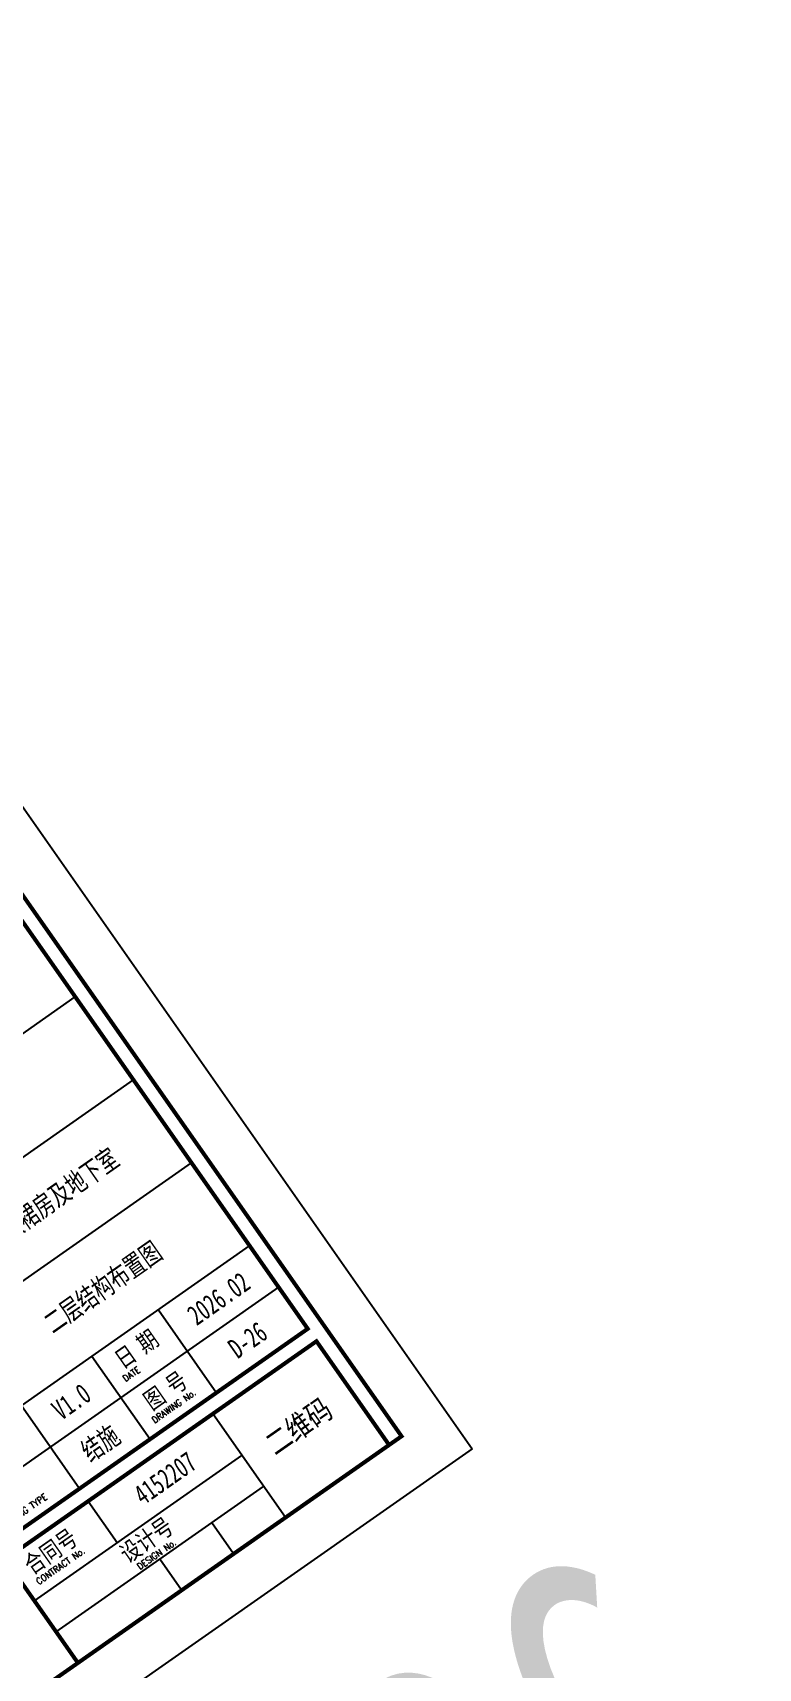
# Model space of a CAD drawing. Header units: millimetres. Extents: x 1089227 to 13101469, y 618865 to 10240562.
# Drawn here: x 2452996 to 2474482, y 4919632 to 4968060 of the extents above; entities that cross this region are included whole.
import ezdxf
from ezdxf.enums import TextEntityAlignment as Align

# ---------------------------------------------------------------- set-up
doc = ezdxf.new("R2010")
doc.units = ezdxf.units.MM
doc.header["$LTSCALE"] = 1000
doc.layers.get('0').update_dxf_attribs({"linetype": 'CONTINUOUS'})
doc.layers.add('S-TEXT', color=32, linetype='CONTINUOUS', lineweight=0)
for name, color, linetype in [('TK', 4, 'CONTINUOUS'), ('TK-TEXT', 7, 'CONTINUOUS'), ('VHBoundary', 4, 'CONTINUOUS')]:
    doc.layers.add(name, color=color, linetype=linetype)
doc.layers.add('TK-MEMO', color=8, linetype='CONTINUOUS', plot=False)
doc.styles.add('hzst', font='simsun.ttc', dxfattribs={"width": 0.7})
doc.styles.add('SADITK', font='sadixcsg.shx', dxfattribs={"bigfont": 'AllInOneBig.shx'})
doc.styles.add('SADITK-SX', font='simfang.ttf', dxfattribs={"width": 0.7})
doc.styles.add('SADITK-YW', font='romanc.shx', dxfattribs={"width": 0.7, "bigfont": 'AllInOneBig.shx'})

# ---------------------------------------------------------------- blocks, each defined once
blk = doc.blocks.new('template_31-施工图_A0_A0_1.0000_3fa9c08c64a9101061c9a26412af947e', base_point=(-1189, 0))
at = {"layer": 'TK'}
for p, q in [((1121, 150), (1121, 38)), ((1101, 118), (1176, 118)), ((1101, 98), (1176, 98)), ((1101, 78), (1176, 78)), ((1101, 58), (1176, 58)), ((1138, 58), (1138, 38)), ((1154, 58), (1154, 38)), ((1101, 48), (1176, 48)), ((1121, 35), (1121, 25)), ((1151, 10), (1151, 35)), ((1101, 25), (1151, 25)), ((1101, 17.5), (1151, 17.5)), ((1126, 10), (1126, 17.5)), ((1138.5, 10), (1138.5, 17.5))]:
    blk.add_line(p, q, dxfattribs=at)
blk.add_lwpolyline([(-1189, 841), (1189, 841), (1189, 0), (-1189, 0)], close=True, dxfattribs=at)
at = {"layer": 'TK', "const_width": 0.8}
blk.add_lwpolyline([(-1164, 831), (-1164, 10), (1179, 10), (1179, 831)], close=True, dxfattribs=at)
at = {"layer": 'TK', "color": 4, "const_width": 0.8}
for points in [[(1101, 38), (1176, 38), (1176, 150), (1101, 150)], [(1101, 35), (1176, 35), (1176, 10), (1101, 10)]]:
    blk.add_lwpolyline(points, close=True, dxfattribs=at)
at = {"layer": 'VHBoundary'}
blk.add_lwpolyline([(-1189, 841), (1189, 841), (1189, 0), (-1189, 0)], close=True, dxfattribs=at)
at = {"layer": 'TK', "style": 'SADITK'}
for s, p in [('日 期', (1146, 52)), ('图 号', (1146, 42)), ('设计号', (1126, 20))]:
    blk.add_text(s, height=4, dxfattribs=at).set_placement(p, align=Align.CENTER)
at = {"layer": 'TK', "style": 'SADITK-YW', "width": 0.9}
for s, p in [('DATE', (1140.5, 50)), ('DRAWING TYPE', (1103.5, 40)), ('DRAWING No.', (1140.5, 40)), ('CONTRACT No.', (1103.5, 27))]:
    blk.add_text(s, height=1.3, dxfattribs=at).set_placement(p)
at = {"layer": 'TK', "style": 'SADITK'}
blk.add_text('合同号', height=4, dxfattribs=at).set_placement((1103.5, 29))
at = {"layer": 'TK', "style": 'SADITK-YW', "width": 0.9}
blk.add_text('DESIGN No.', height=1.3, dxfattribs=at).set_placement((1126, 18), align=Align.CENTER)
at = {"layer": 'TK-MEMO', "style": 'SADITK'}
blk.add_text('二维码', height=5, dxfattribs=at).set_placement((1156.35, 20.59))
at = {"layer": 'TK-TEXT', "style": 'SADITK-SX', "width": 0.7}
for tag, p in [('市政会签', (-1176, 381.5)), ('园林会签', (-1176, 343.5)), ('幕墙会签', (-1176, 305.5)), ('装饰会签', (-1176, 267.5)), ('燃气会签', (-1176, 229.5)), ('暖通会签', (-1176, 191.5)), ('电气会签', (-1176, 153.5)), ('给排水会签', (-1176, 115.5)), ('结构会签', (-1176, 77.5)), ('建筑会签', (-1176, 39.5))]:
    blk.add_attdef(tag, text='', height=4, rotation=90, dxfattribs=at).set_placement(p, align=Align.MIDDLE_CENTER)
for tag, height, p in [('专业审定', 4, (1134.75, 268)), ('专业审核', 4, (1134.75, 248)), ('项目负责1', 4, (1134.75, 238)), ('项目负责2', 4, (1134.75, 228)), ('专业负责1', 4, (1134.75, 218)), ('专业负责2', 4, (1134.75, 208)), ('专业校对', 4, (1134.75, 198)), ('专业设计', 4, (1134.75, 188)), ('方案设计', 4, (1134.75, 178)), ('专业制图', 4, (1134.75, 168)), ('建设单位_001', 4, (1148.5, 140)), ('建设地点_001', 4, (1148.5, 124)), ('工程名称_001', 4, (1148.5, 106)), ('子项名称_001', 4, (1148.5, 86)), ('图纸名称_001', 4, (1148.5, 66)), ('版次', 4, (1129.5, 53)), ('日期', 4, (1165, 53)), ('图别', 4, (1129.5, 43)), ('图号', 4, (1165, 43)), ('合同号', 4, (1136, 30)), ('项目编号1', 2, (1114.06, 13.58)), ('阶段编号1', 2, (1132.25, 13.75)), ('子项编号1', 2, (1144.75, 13.75))]:
    blk.add_attdef(tag, text='', height=height, dxfattribs=at).set_placement(p, align=Align.MIDDLE_CENTER)

msp = doc.modelspace()

# ---------------------------------------------------------------- block references
ref = msp.add_blockref('template_31-施工图_A0_A0_1.0000_3fa9c08c64a9101061c9a26412af947e', (2173834.707, 4721512.406), dxfattribs=dict(xscale=150, yscale=150, zscale=150, rotation=35.00532206532363))
ref.add_attrib('图号', 'D-26', dxfattribs={"layer": 'TK-TEXT', "height": 600, "rotation": 35.0053221, "style": 'SADITK-SX', "width": 0.7}).set_placement((2459358.421, 4929352.299), align=Align.MIDDLE_CENTER)
ref.add_attrib('图别', '结施', dxfattribs={"layer": 'TK-TEXT', "height": 600, "rotation": 35.0053221, "style": 'SADITK-SX', "width": 0.7}).set_placement((2454996.721, 4926297.599), align=Align.MIDDLE_CENTER)
ref.add_attrib('合同号', '4152207', dxfattribs={"layer": 'TK-TEXT', "height": 600, "rotation": 35.0053221, "style": 'SADITK-SX', "width": 0.7}).set_placement((2456913.964, 4925259.668), align=Align.MIDDLE_CENTER)
ref.add_attrib('版次', 'V1.0', dxfattribs={"layer": 'TK-TEXT', "height": 600, "rotation": 35.0053221, "style": 'SADITK-SX', "width": 0.7}).set_placement((2454136.242, 4927526.248), align=Align.MIDDLE_CENTER)
ref.add_attrib('日期', '2026.02', dxfattribs={"layer": 'TK-TEXT', "height": 600, "rotation": 35.0053221, "style": 'SADITK-SX', "width": 0.7}).set_placement((2458497.943, 4930580.947), align=Align.MIDDLE_CENTER)
ref.add_attrib('子项名称_001', '04地块裙房及地下室', (2451387.094, 4931627.377), dxfattribs={"layer": 'TK-TEXT', "height": 600, "rotation": 35.0053221, "style": 'SADITK-SX', "width": 0.7})
ref.add_attrib('图纸名称_001', '二层结构布置图', (2453598.526, 4929521.954), dxfattribs={"layer": 'TK-TEXT', "height": 600, "rotation": 35.0053221, "style": 'SADITK-SX', "width": 0.7})

# ---------------------------------------------------------------- texts
at = {"layer": 'S-TEXT', "linetype": 'Continuous', "style": 'hzst', "width": 0.7}
msp.add_text('D-26', height=10500, rotation=35.0053221, dxfattribs=at).set_placement((2459107.773, 4903643.03))

doc.saveas('drawing.dxf')
